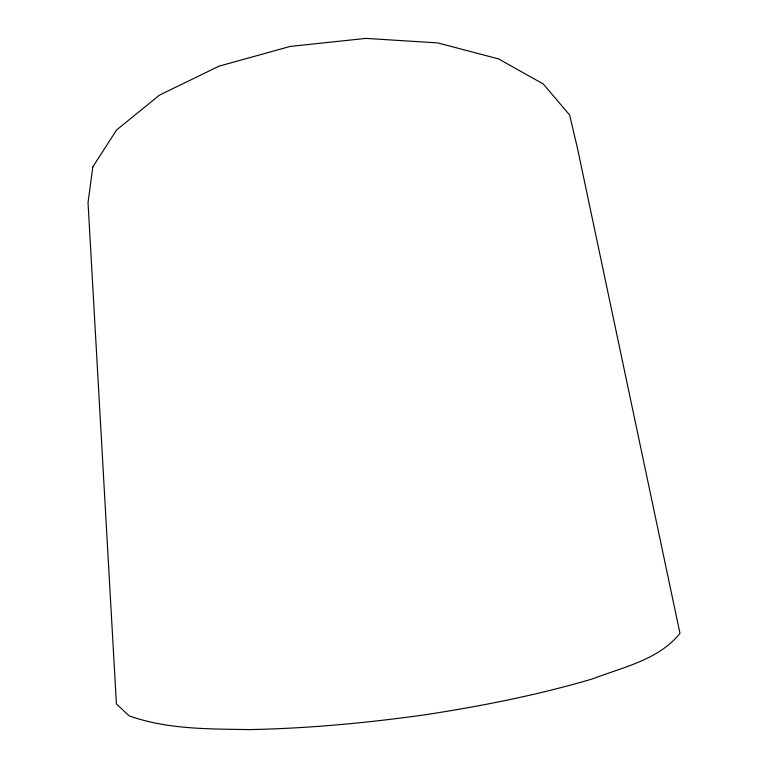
<?xml version="1.0" encoding="UTF-8"?>
<svg xmlns="http://www.w3.org/2000/svg" width="768" height="768" viewBox="0 0 768 768"><rect width="100%" height="100%" fill="white"/><g stroke="black" fill="none" stroke-linecap="round" stroke-linejoin="round"><path stroke-width="1.15" d="M92.813 166.934L88.032 202.637L116.41 703.891L129.053 715.814C167.52 729.581 208.925 728.87 249.216 729.6C308.323 728.448 367.229 722.938 425.75 714.672C481.987 706.042 537.907 695.002 592.531 678.893C622.886 667.171 658.579 659.99 679.968 633.36L577.584 148.8L569.616 114.998L543.274 83.981L498.538 58.906L437.741 42.902L365.914 38.4L290.304 46.406L219.024 66.154L159.389 95.184L116.534 130.022L92.813 166.934"/></g></svg>
